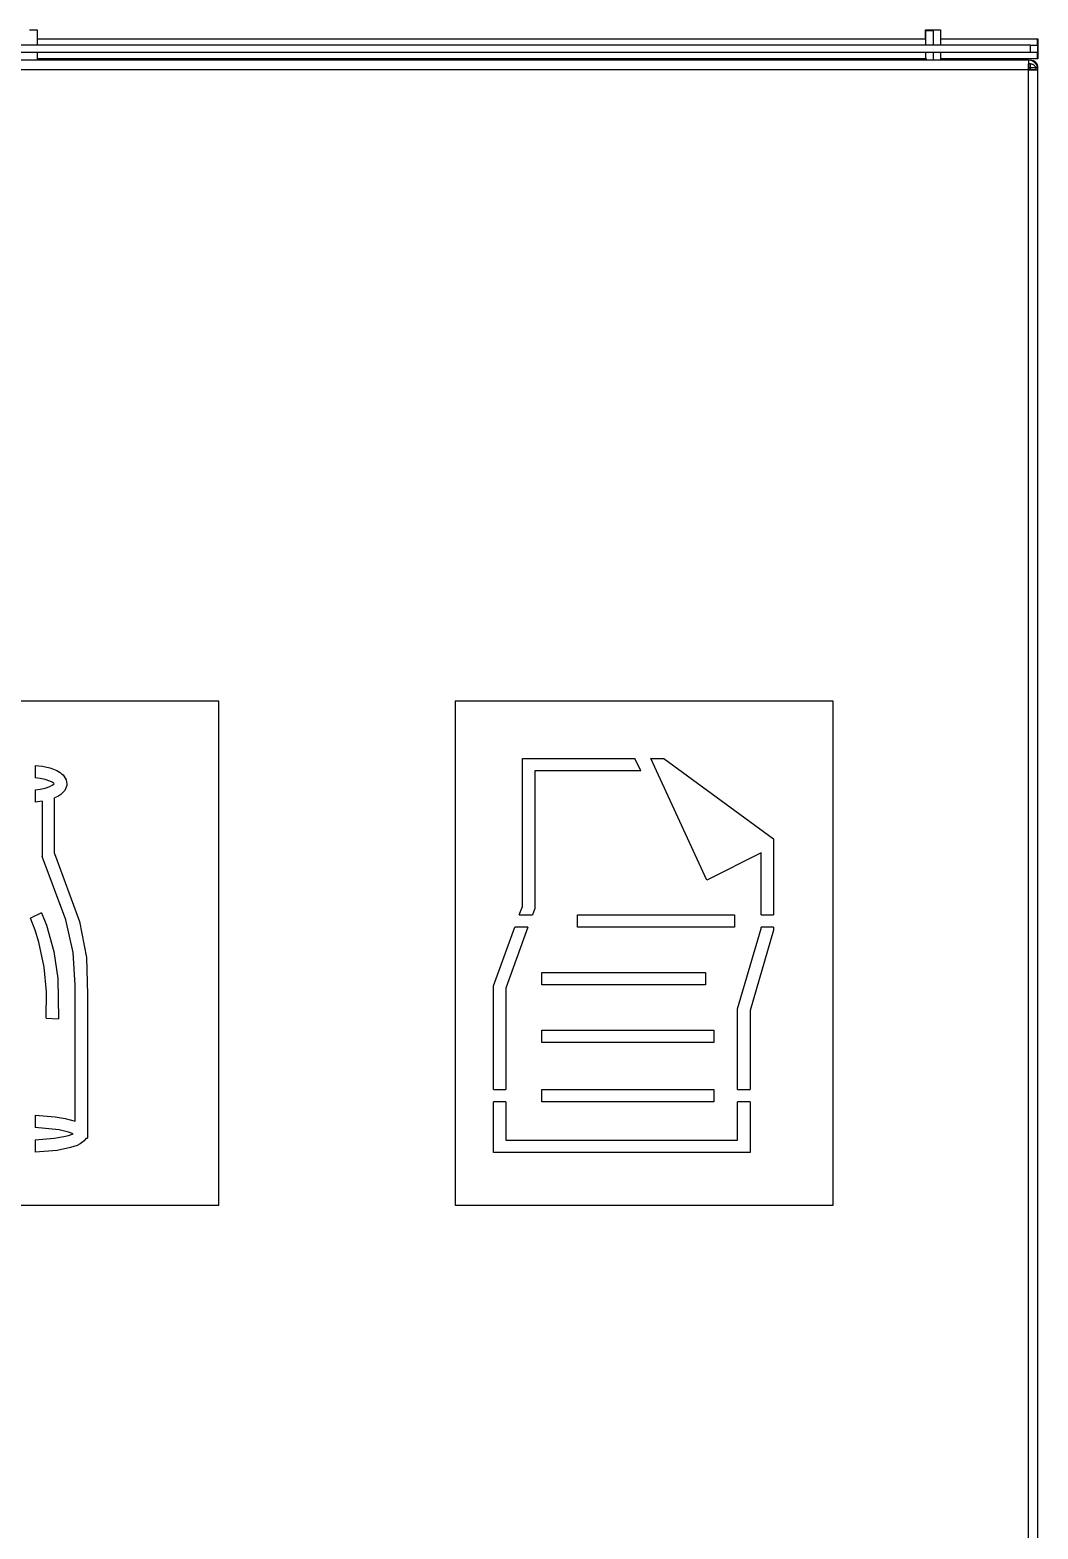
# Model space of a CAD drawing. Header units: millimetres. Extents: x 10366 to 13995, y 24552 to 29685.
# Drawn here: x 12822 to 13222, y 27684 to 28279 of the extents above; entities that cross this region are included whole.
import ezdxf

# ---------------------------------------------------------------- set-up
doc = ezdxf.new("R2010")
doc.units = ezdxf.units.MM
doc.header["$LTSCALE"] = 3
doc.layers.add('DomyÅ›lny', color=7, linetype='Continuous')

msp = doc.modelspace()

# ---------------------------------------------------------------- linework, layer by layer
at = {"layer": 'DomyÅ›lny'}
for p, q in [((12821.62, 28278.86), (12824.62, 28278.86)), ((13177.01, 28278.86), (13180.01, 28278.86)), ((13177.01, 28278.65), (13180.01, 28278.65)), ((13177.01, 28278.65), (13177.01, 28272.86)), ((13180.01, 28278.86), (13183.01, 28278.86)), ((13180.01, 28278.65), (13180.01, 28272.86)), ((13218.62, 28272.86), (12424.62, 28272.86)), ((12824.62, 28275.36), (13177.01, 28275.36)), ((13183.01, 28275.36), (13221.32, 28275.36)), ((13218.62, 28269.86), (13218.62, 28272.86)), ((13221.62, 28269.86), (13221.62, 28272.86)), ((13218.62, 28269.86), (12424.62, 28269.86)), ((13217.84, 28266.86), (12425.4, 28266.86)), ((12824.51, 28267.36), (13177.48, 28267.36)), ((13177, 28267.36), (12824.51, 28267.36)), ((13177.01, 28269.86), (13177.01, 28266.86)), ((13180.01, 28269.86), (13180.01, 28266.86)), ((13182.77, 28267.36), (13196.62, 28267.36)), ((13221.32, 28267.36), (13182.77, 28267.36)), ((13218.59, 28265.36), (13217.84, 28265.36)), ((13217.84, 28263.08), (12425.4, 28263.08)), ((13217.84, 28263.86), (13218.62, 28263.86)), ((13217.84, 27554.64), (13217.84, 28263.08)), ((13218.59, 28263.08), (13217.84, 28263.08)), ((13218.62, 28263.08), (13218.62, 28263.86)), ((13221.62, 27554.64), (13221.62, 28263.08)), ((12896.62, 28012.52), (12746.62, 28012.52)), ((12896.62, 27812.52), (12896.62, 28012.52)), ((12990.39, 28012.52), (12990.39, 27812.52)), ((13140.39, 28012.52), (12990.39, 28012.52)), ((13140.39, 27812.52), (13140.39, 28012.52)), ((12823.75, 27986.99), (12823.75, 27982.08)), ((12823.75, 27986.99), (12823.75, 27982.08)), ((13017.07, 27931.02), (13017.07, 27989.75)), ((13017.07, 27989.75), (13061.67, 27989.75)), ((13017.07, 27931.02), (13017.07, 27989.75)), ((13017.07, 27989.75), (13061.67, 27989.75)), ((13064.01, 27984.85), (13061.67, 27989.75)), ((13064.01, 27984.85), (13061.67, 27989.75)), ((13090.25, 27941.5), (13067.98, 27989.75)), ((13067.98, 27989.75), (13073.22, 27989.75)), ((13090.25, 27941.5), (13067.98, 27989.75)), ((13067.98, 27989.75), (13073.22, 27989.75)), ((13073.22, 27989.75), (13116.74, 27957.84)), ((13073.22, 27989.75), (13116.74, 27957.84)), ((13064.01, 27984.85), (13021.98, 27984.85)), ((13021.98, 27984.85), (13021.98, 27930.16)), ((13064.01, 27984.85), (13021.98, 27984.85)), ((13021.98, 27984.85), (13021.98, 27930.16)), ((12823.75, 27977.33), (12823.75, 27972.43)), ((12823.75, 27977.33), (12823.75, 27972.43)), ((12831.45, 27951.97), (12831.45, 27974.06)), ((12831.45, 27951.97), (12831.45, 27974.06)), ((12826.55, 27972.74), (12826.55, 27950.87)), ((12826.55, 27972.74), (12826.55, 27950.87)), ((13116.74, 27957.84), (13116.74, 27927.67)), ((13116.74, 27957.84), (13116.74, 27927.67)), ((13111.84, 27952.29), (13090.25, 27941.5)), ((13111.84, 27952.29), (13090.25, 27941.5)), ((13111.84, 27927.67), (13111.84, 27952.29)), ((13111.84, 27927.67), (13111.84, 27952.29)), ((12826.29, 27928.52), (12821.9, 27926.33)), ((12826.29, 27928.52), (12821.9, 27926.33)), ((13015.86, 27927.67), (13017.07, 27931.02)), ((13015.86, 27927.67), (13017.07, 27931.02)), ((13015.86, 27927.67), (13021.07, 27927.67)), ((13015.86, 27927.67), (13021.07, 27927.67)), ((13021.98, 27930.16), (13021.07, 27927.67)), ((13021.98, 27930.16), (13021.07, 27927.67)), ((13038.99, 27922.76), (13038.99, 27927.67)), ((13038.99, 27927.67), (13101.22, 27927.67)), ((13038.99, 27927.67), (13101.22, 27927.67)), ((13038.99, 27922.76), (13038.99, 27927.67)), ((13101.22, 27927.67), (13101.22, 27922.76)), ((13101.22, 27927.67), (13101.22, 27922.76)), ((13111.84, 27927.67), (13116.74, 27927.67)), ((13111.84, 27927.67), (13116.74, 27927.67)), ((13005.64, 27899.5), (13014.08, 27922.76)), ((13005.64, 27899.5), (13014.08, 27922.76)), ((13019.29, 27922.76), (13010.54, 27898.64)), ((13019.29, 27922.76), (13010.54, 27898.64)), ((13019.29, 27922.76), (13014.08, 27922.76)), ((13019.29, 27922.76), (13014.08, 27922.76)), ((13101.22, 27922.76), (13038.99, 27922.76)), ((13101.22, 27922.76), (13038.99, 27922.76)), ((13102.47, 27890.39), (13111.84, 27922.3)), ((13102.47, 27890.39), (13111.84, 27922.3)), ((13116.74, 27921.59), (13107.38, 27889.68)), ((13116.74, 27921.59), (13107.38, 27889.68)), ((13111.84, 27922.3), (13111.84, 27922.76)), ((13116.74, 27922.76), (13111.84, 27922.76)), ((13111.84, 27922.3), (13111.84, 27922.76)), ((13116.74, 27922.76), (13111.84, 27922.76)), ((13116.74, 27922.76), (13116.74, 27921.59)), ((13116.74, 27922.76), (13116.74, 27921.59)), ((13024.74, 27899.89), (13024.74, 27904.79)), ((13024.74, 27904.79), (13089.78, 27904.79)), ((13024.74, 27904.79), (13089.78, 27904.79)), ((13024.74, 27899.89), (13024.74, 27904.79)), ((13089.78, 27904.79), (13089.78, 27899.89)), ((13089.78, 27904.79), (13089.78, 27899.89)), ((13005.64, 27858.43), (13005.64, 27899.5)), ((13005.64, 27858.43), (13005.64, 27899.5)), ((13010.54, 27898.64), (13010.54, 27858.43)), ((13010.54, 27898.64), (13010.54, 27858.43)), ((13089.78, 27899.89), (13024.74, 27899.89)), ((13089.78, 27899.89), (13024.74, 27899.89)), ((13102.47, 27858.43), (13102.47, 27890.39)), ((13102.47, 27858.43), (13102.47, 27890.39)), ((12828.19, 27886.74), (12833.08, 27886.42)), ((12828.19, 27886.74), (12833.08, 27886.42)), ((13107.38, 27889.68), (13107.38, 27858.43)), ((13107.38, 27889.68), (13107.38, 27858.43)), ((13024.74, 27881.92), (13093.05, 27881.92)), ((13024.74, 27877.02), (13024.74, 27881.92)), ((13024.74, 27877.02), (13024.74, 27881.92)), ((13024.74, 27881.92), (13093.05, 27881.92)), ((13093.05, 27881.92), (13093.05, 27877.02)), ((13093.05, 27881.92), (13093.05, 27877.02)), ((13093.05, 27877.02), (13024.74, 27877.02)), ((13093.05, 27877.02), (13024.74, 27877.02)), ((13005.64, 27858.43), (13010.54, 27858.43)), ((13005.64, 27858.43), (13010.54, 27858.43)), ((13024.74, 27858.43), (13093.05, 27858.43)), ((13024.74, 27853.53), (13024.74, 27858.43)), ((13024.74, 27853.53), (13024.74, 27858.43)), ((13024.74, 27858.43), (13093.05, 27858.43)), ((13093.05, 27858.43), (13093.05, 27853.53)), ((13093.05, 27858.43), (13093.05, 27853.53)), ((13102.47, 27858.43), (13107.38, 27858.43)), ((13102.47, 27858.43), (13107.38, 27858.43)), ((13010.54, 27853.53), (13005.64, 27853.53)), ((13005.64, 27833.41), (13005.64, 27853.53)), ((13005.64, 27833.41), (13005.64, 27853.53)), ((13010.54, 27853.53), (13005.64, 27853.53)), ((13010.54, 27853.53), (13010.54, 27838.31)), ((13010.54, 27853.53), (13010.54, 27838.31)), ((13093.05, 27853.53), (13024.74, 27853.53)), ((13093.05, 27853.53), (13024.74, 27853.53)), ((13102.47, 27838.31), (13102.47, 27853.53)), ((13107.38, 27853.53), (13102.47, 27853.53)), ((13102.47, 27838.31), (13102.47, 27853.53)), ((13107.38, 27853.53), (13102.47, 27853.53)), ((13107.38, 27853.53), (13107.38, 27833.41)), ((13107.38, 27853.53), (13107.38, 27833.41)), ((12823.75, 27848.15), (12823.75, 27843.25)), ((12823.75, 27848.15), (12823.75, 27843.25)), ((12823.75, 27838.4), (12823.75, 27833.51)), ((12823.75, 27838.4), (12823.75, 27833.51)), ((12844.05, 27839.05), (12844.52, 27839.05)), ((12844.05, 27839.05), (12844.52, 27839.05)), ((13010.54, 27838.31), (13102.47, 27838.31)), ((13010.54, 27838.31), (13102.47, 27838.31)), ((13107.38, 27833.41), (13005.64, 27833.41)), ((13107.38, 27833.41), (13005.64, 27833.41)), ((12746.62, 27812.52), (12896.62, 27812.52)), ((12990.39, 27812.52), (13140.39, 27812.52))]:
    msp.add_line(p, q, dxfattribs=at)
for points in [[(12824.62, 28278.65, 0), (12824.62, 28278.85, 0), (12824.62, 28278.86, 0), (12824.62, 28278.86, 0), (12824.62, 28278.86, 0), (12824.62, 28278.86, 0), (12824.62, 28278.86, 0), (12824.62, 28278.86, 0), (12824.62, 28278.86, 0), (12824.62, 28278.86, 0), (12824.62, 28278.86, 0), (12824.62, 28278.86, 0), (12824.62, 28278.86, 0), (12824.62, 28278.86, 0), (12824.62, 28278.86, 0), (12824.62, 28278.86, 0), (12824.62, 28278.86, 0), (12824.62, 28278.86, 0), (12824.62, 28278.86, 0), (12824.62, 28278.85, 0), (12824.62, 28278.84, 0), (12824.62, 28278.79, 0), (12824.62, 28278.59, 0), (12824.62, 28276.56, 0), (12824.62, 28272.86, 0)], [(13177.01, 28275.12, 0), (13177.01, 28278.24, 0), (13177.01, 28278.83, 0), (13177.01, 28278.85, 0), (13177.01, 28278.86, 0), (13177.01, 28278.86, 0), (13177.01, 28278.86, 0), (13177.01, 28278.86, 0), (13177.01, 28278.86, 0), (13177.01, 28278.86, 0), (13177.01, 28278.86, 0), (13177.01, 28278.86, 0), (13177.01, 28278.86, 0), (13177.01, 28278.86, 0), (13177.01, 28278.86, 0), (13177.01, 28278.86, 0), (13177.01, 28278.86, 0), (13177.01, 28278.86, 0), (13177.01, 28278.86, 0), (13177.01, 28278.86, 0), (13177.01, 28278.86, 0), (13177.01, 28278.86, 0), (13177.01, 28278.86, 0), (13177.01, 28278.85, 0), (13177.01, 28278.82, 0), (13177.01, 28278.65, 0)], [(13180.01, 28278.65, 0), (13180.01, 28278.85, 0), (13180.01, 28278.86, 0), (13180.01, 28278.86, 0), (13180.01, 28278.86, 0), (13180.01, 28278.86, 0), (13180.01, 28278.86, 0), (13180.01, 28278.86, 0), (13180.01, 28278.86, 0), (13180.01, 28278.86, 0), (13180.01, 28278.86, 0), (13180.01, 28278.86, 0), (13180.01, 28278.86, 0), (13180.01, 28278.86, 0), (13180.01, 28278.86, 0), (13180.01, 28278.86, 0), (13180.01, 28278.86, 0), (13180.01, 28278.86, 0), (13180.01, 28278.86, 0), (13180.01, 28278.85, 0), (13180.01, 28278.84, 0), (13180.01, 28278.79, 0), (13180.01, 28278.59, 0), (13180.01, 28276.56, 0), (13180.01, 28272.86, 0)], [(13183.01, 28278.65, 0), (13183.01, 28278.85, 0), (13183.01, 28278.86, 0), (13183.01, 28278.86, 0), (13183.01, 28278.86, 0), (13183.01, 28278.86, 0), (13183.01, 28278.86, 0), (13183.01, 28278.86, 0), (13183.01, 28278.86, 0), (13183.01, 28278.86, 0), (13183.01, 28278.86, 0), (13183.01, 28278.86, 0), (13183.01, 28278.86, 0), (13183.01, 28278.86, 0), (13183.01, 28278.86, 0), (13183.01, 28278.86, 0), (13183.01, 28278.86, 0), (13183.01, 28278.86, 0), (13183.01, 28278.86, 0), (13183.01, 28278.85, 0), (13183.01, 28278.84, 0), (13183.01, 28278.79, 0), (13183.01, 28278.59, 0), (13183.01, 28276.56, 0), (13183.01, 28272.86, 0)], [(12824.62, 28275.36, 0), (12824.62, 28275.36, 0), (12824.62, 28275.36, 0), (12824.62, 28275.36, 0), (12824.62, 28275.36, 0), (12824.62, 28275.36, 0), (12824.62, 28275.36, 0), (12824.62, 28275.36, 0), (12824.62, 28275.36, 0), (12824.62, 28275.36, 0), (12824.62, 28275.36, 0), (12824.62, 28275.36, 0), (12824.62, 28275.36, 0), (12824.62, 28275.35, 0), (12824.62, 28275.34, 0), (12824.62, 28275.29, 0), (12824.62, 28275.09, 0), (12824.62, 28272.86, 0)], [(13218.62, 28272.86, 0), (13221.62, 28272.86, 0)], [(13221.32, 28275.36, 0), (13221.32, 28275.36, 0), (13221.32, 28275.36, 0), (13221.32, 28275.36, 0), (13221.32, 28275.36, 0), (13221.32, 28275.36, 0), (13221.32, 28275.36, 0), (13221.32, 28275.36, 0), (13221.32, 28275.36, 0), (13221.32, 28275.36, 0), (13221.32, 28275.36, 0), (13221.32, 28275.36, 0), (13221.32, 28275.36, 0), (13221.32, 28275.35, 0), (13221.32, 28275.34, 0), (13221.32, 28275.29, 0), (13221.32, 28275.09, 0), (13221.32, 28272.86, 0)], [(13221.32, 28275.36, 0), (13221.35, 28275.36, 0), (13221.39, 28275.35, 0), (13221.41, 28275.34, 0), (13221.44, 28275.33, 0), (13221.47, 28275.32, 0), (13221.5, 28275.3, 0), (13221.52, 28275.29, 0), (13221.54, 28275.27, 0), (13221.56, 28275.24, 0), (13221.58, 28275.22, 0), (13221.59, 28275.2, 0), (13221.6, 28275.17, 0), (13221.61, 28275.14, 0), (13221.62, 28275.12, 0), (13221.62, 28275.09, 0), (13221.62, 28275.06, 0)], [(12824.62, 28269.86, 0), (12824.62, 28266.86, 0)], [(12824.62, 28269.86, 0), (12824.62, 28268, 0), (12824.62, 28267.51, 0), (12824.62, 28267.4, 0), (12824.62, 28267.37, 0), (12824.62, 28267.36, 0), (12824.62, 28267.36, 0), (12824.62, 28267.36, 0), (12824.62, 28267.36, 0), (12824.62, 28267.36, 0), (12824.62, 28267.36, 0), (12824.62, 28267.36, 0), (12824.62, 28267.36, 0), (12824.62, 28267.36, 0), (12824.62, 28267.36, 0), (12824.62, 28267.36, 0), (12824.62, 28267.36, 0), (12824.62, 28267.36, 0), (12824.62, 28267.36, 0)], [(13180.01, 28269.86, 0), (13180.01, 28266.86, 0)], [(13183.01, 28269.86, 0), (13183.01, 28266.86, 0)], [(13217.84, 28266.86, 0), (13217.84, 28266.86, 0), (13217.84, 28266.86, 0), (13217.84, 28266.86, 0), (13217.84, 28266.86, 0), (13217.84, 28266.86, 0), (13217.84, 28266.86, 0), (13217.84, 28266.86, 0), (13217.84, 28266.86, 0), (13217.84, 28266.86, 0), (13217.84, 28266.86, 0), (13217.84, 28266.86, 0), (13217.84, 28266.86, 0), (13217.84, 28266.85, 0), (13217.84, 28266.83, 0), (13217.84, 28266.75, 0), (13217.84, 28266.39, 0), (13217.84, 28263.08, 0)], [(13217.84, 28263.08, 0), (13217.84, 28265.36, 0)], [(13220.87, 28263.08, 0), (13220.86, 28263.31, 0), (13220.83, 28263.53, 0), (13220.77, 28263.76, 0), (13220.69, 28263.97, 0), (13220.59, 28264.17, 0), (13220.48, 28264.36, 0), (13220.34, 28264.54, 0), (13220.19, 28264.71, 0), (13220.02, 28264.86, 0), (13219.84, 28264.99, 0), (13219.65, 28265.1, 0), (13219.45, 28265.19, 0), (13219.24, 28265.26, 0), (13219.03, 28265.32, 0), (13218.81, 28265.35, 0), (13218.59, 28265.36, 0)], [(13221.62, 28269.86, 0), (13221.62, 28269.86, 0), (13221.62, 28269.86, 0), (13221.62, 28269.86, 0), (13221.62, 28269.86, 0), (13221.62, 28269.86, 0), (13221.62, 28269.86, 0), (13221.62, 28269.86, 0), (13221.62, 28269.86, 0), (13221.62, 28269.86, 0), (13221.62, 28269.86, 0), (13221.62, 28269.86, 0), (13221.62, 28269.86, 0), (13221.6, 28269.86, 0), (13221.54, 28269.86, 0), (13221.25, 28269.86, 0), (13218.62, 28269.86, 0)], [(13218.62, 28263.86, 0), (13218.62, 28265.36, 0)], [(13221.32, 28269.86, 0), (13221.32, 28267.36, 0)], [(13221.62, 28267.66, 0), (13221.62, 28267.63, 0), (13221.62, 28267.6, 0), (13221.61, 28267.57, 0), (13221.6, 28267.55, 0), (13221.59, 28267.52, 0), (13221.58, 28267.5, 0), (13221.56, 28267.47, 0), (13221.54, 28267.45, 0), (13221.52, 28267.43, 0), (13221.5, 28267.41, 0), (13221.47, 28267.4, 0), (13221.44, 28267.38, 0), (13221.41, 28267.37, 0), (13221.39, 28267.36, 0), (13221.35, 28267.36, 0), (13221.32, 28267.36, 0)], [(13217.84, 28263.08, 0), (13221.62, 28263.08, 0)], [(13220.87, 28263.08, 0), (13220.87, 28263.08, 0), (13220.87, 28263.08, 0), (13220.87, 28263.08, 0), (13220.87, 28263.08, 0), (13220.87, 28263.08, 0), (13220.87, 28263.08, 0), (13220.87, 28263.08, 0), (13220.87, 28263.08, 0), (13220.87, 28263.08, 0), (13220.87, 28263.08, 0), (13220.87, 28263.08, 0), (13220.87, 28263.08, 0), (13220.87, 28263.08, 0), (13220.86, 28263.08, 0), (13220.81, 28263.08, 0), (13220.59, 28263.08, 0), (13218.59, 28263.08, 0)], [(13221.62, 28263.86, 0), (13221.62, 28263.86, 0), (13221.62, 28263.86, 0), (13221.62, 28263.86, 0), (13221.62, 28263.86, 0), (13221.62, 28263.86, 0), (13221.62, 28263.86, 0), (13221.62, 28263.86, 0), (13221.62, 28263.86, 0), (13221.62, 28263.86, 0), (13221.62, 28263.86, 0), (13221.62, 28263.86, 0), (13221.62, 28263.86, 0), (13221.62, 28263.86, 0), (13221.6, 28263.86, 0), (13221.54, 28263.86, 0), (13221.25, 28263.86, 0), (13218.62, 28263.86, 0)], [(12823.75, 27986.99, 0), (12826.71, 27986.66, 0), (12829.63, 27986, 0), (12831.05, 27985.53, 0), (12832.42, 27984.92, 0), (12833.71, 27984.16, 0), (12834.31, 27983.7, 0), (12834.86, 27983.19, 0), (12835.35, 27982.62, 0), (12835.77, 27981.98, 0), (12836.08, 27981.28, 0), (12836.28, 27980.53, 0), (12836.35, 27979.7, 0), (12836.31, 27979.07, 0), (12836.16, 27978.37, 0), (12835.9, 27977.7, 0), (12835.54, 27977.07, 0), (12835.1, 27976.49, 0), (12834.59, 27975.97, 0), (12834.02, 27975.49, 0), (12832.78, 27974.7, 0), (12831.45, 27974.06, 0)], [(12823.75, 27986.99, 0), (12826.71, 27986.66, 0), (12829.63, 27986, 0), (12831.05, 27985.53, 0), (12832.42, 27984.92, 0), (12833.71, 27984.16, 0), (12834.31, 27983.7, 0), (12834.86, 27983.19, 0), (12835.35, 27982.62, 0), (12835.77, 27981.98, 0), (12836.08, 27981.28, 0), (12836.28, 27980.53, 0), (12836.35, 27979.7, 0), (12836.31, 27979.07, 0), (12836.16, 27978.37, 0), (12835.9, 27977.7, 0), (12835.54, 27977.07, 0), (12835.1, 27976.49, 0), (12834.59, 27975.97, 0), (12834.02, 27975.49, 0), (12832.78, 27974.7, 0), (12831.45, 27974.06, 0)], [(12831.39, 27979.71, 0), (12831.22, 27979.89, 0), (12831.02, 27980.05, 0), (12830.6, 27980.32, 0), (12829.69, 27980.78, 0), (12827.76, 27981.43, 0), (12825.77, 27981.85, 0), (12823.75, 27982.08, 0)], [(12831.39, 27979.71, 0), (12831.22, 27979.89, 0), (12831.02, 27980.05, 0), (12830.6, 27980.32, 0), (12829.69, 27980.78, 0), (12827.76, 27981.43, 0), (12825.77, 27981.85, 0), (12823.75, 27982.08, 0)], [(12823.75, 27977.33, 0), (12825.76, 27977.57, 0), (12827.75, 27977.98, 0), (12829.67, 27978.63, 0), (12830.58, 27979.08, 0), (12831.01, 27979.36, 0), (12831.21, 27979.52, 0), (12831.3, 27979.61, 0), (12831.39, 27979.71, 0)], [(12823.75, 27977.33, 0), (12825.76, 27977.57, 0), (12827.75, 27977.98, 0), (12829.67, 27978.63, 0), (12830.58, 27979.08, 0), (12831.01, 27979.36, 0), (12831.21, 27979.52, 0), (12831.3, 27979.61, 0), (12831.39, 27979.71, 0)], [(12826.55, 27972.74, 0), (12823.75, 27972.43, 0)], [(12826.55, 27972.74, 0), (12823.75, 27972.43, 0)], [(12839.62, 27845.77, 0), (12839.62, 27899.83, 0), (12838.94, 27912.8, 0), (12836.03, 27925.76, 0), (12826.55, 27950.87, 0)], [(12839.62, 27845.77, 0), (12839.62, 27899.83, 0), (12838.94, 27912.8, 0), (12836.03, 27925.76, 0), (12826.55, 27950.87, 0)], [(12831.45, 27951.97, 0), (12841.34, 27925.04, 0), (12844.15, 27910.78, 0), (12844.52, 27896.12, 0), (12844.52, 27839.05, 0)], [(12831.45, 27951.97, 0), (12841.34, 27925.04, 0), (12844.15, 27910.78, 0), (12844.52, 27896.12, 0), (12844.52, 27839.05, 0)], [(12828.19, 27886.74, 0), (12828.3, 27897.1, 0), (12827.34, 27906.93, 0), (12825.27, 27916.78, 0), (12823.78, 27921.61, 0), (12821.9, 27926.33, 0)], [(12828.19, 27886.74, 0), (12828.3, 27897.1, 0), (12827.34, 27906.93, 0), (12825.27, 27916.78, 0), (12823.78, 27921.61, 0), (12821.9, 27926.33, 0)], [(12826.29, 27928.52, 0), (12828.32, 27923.56, 0), (12831.22, 27913.19, 0), (12832.86, 27902.46, 0), (12833.08, 27886.42, 0)], [(12826.29, 27928.52, 0), (12828.32, 27923.56, 0), (12831.22, 27913.19, 0), (12832.86, 27902.46, 0), (12833.08, 27886.42, 0)], [(12823.75, 27848.15, 0), (12831.77, 27847.55, 0), (12835.74, 27846.88, 0), (12839.62, 27845.77, 0)], [(12823.75, 27848.15, 0), (12831.77, 27847.55, 0), (12835.74, 27846.88, 0), (12839.62, 27845.77, 0)], [(12838.86, 27840.83, 0), (12837.06, 27841.49, 0), (12833.32, 27842.36, 0), (12823.75, 27843.25, 0)], [(12838.86, 27840.83, 0), (12837.06, 27841.49, 0), (12833.32, 27842.36, 0), (12823.75, 27843.25, 0)], [(12823.75, 27838.4, 0), (12831.4, 27839, 0), (12835.19, 27839.67, 0), (12837.05, 27840.16, 0), (12838.86, 27840.83, 0)], [(12823.75, 27838.4, 0), (12831.4, 27839, 0), (12835.19, 27839.67, 0), (12837.05, 27840.16, 0), (12838.86, 27840.83, 0)], [(12844.05, 27839.05, 0), (12843.68, 27838.49, 0), (12843.24, 27838, 0), (12842.74, 27837.55, 0), (12841.62, 27836.81, 0), (12840.41, 27836.2, 0), (12837.86, 27835.3, 0), (12832.55, 27834.21, 0), (12823.75, 27833.51, 0)], [(12844.05, 27839.05, 0), (12843.68, 27838.49, 0), (12843.24, 27838, 0), (12842.74, 27837.55, 0), (12841.62, 27836.81, 0), (12840.41, 27836.2, 0), (12837.86, 27835.3, 0), (12832.55, 27834.21, 0), (12823.75, 27833.51, 0)]]:
    msp.add_polyline3d(points, dxfattribs=at)
msp.add_polyline3d([(13221.62, 28271.36, 0), (13221.62, 28273.97, 0), (13221.62, 28274.8, 0), (13221.62, 28275, 0), (13221.62, 28275.04, 0), (13221.62, 28275.05, 0), (13221.62, 28275.06, 0), (13221.62, 28275.06, 0), (13221.62, 28275.06, 0), (13221.62, 28275.06, 0), (13221.62, 28275.06, 0), (13221.62, 28275.06, 0), (13221.62, 28275.06, 0), (13221.62, 28275.06, 0), (13221.62, 28275.06, 0), (13221.62, 28275.06, 0), (13221.62, 28275.06, 0), (13221.62, 28275.06, 0), (13221.62, 28275.06, 0), (13221.62, 28275.06, 0), (13221.62, 28275.06, 0), (13221.62, 28275.06, 0), (13221.62, 28275.06, 0), (13221.62, 28275.06, 0), (13221.62, 28275.06, 0), (13221.62, 28275.06, 0), (13221.62, 28275.05, 0), (13221.62, 28275.03, 0), (13221.62, 28274.95, 0), (13221.62, 28274.6, 0), (13221.62, 28268.22, 0), (13221.62, 28267.66, 0), (13221.62, 28267.66, 0), (13221.62, 28267.66, 0), (13221.62, 28267.66, 0), (13221.62, 28267.66, 0), (13221.62, 28267.66, 0), (13221.62, 28267.66, 0), (13221.62, 28267.66, 0), (13221.62, 28267.66, 0), (13221.62, 28267.66, 0), (13221.62, 28267.66, 0), (13221.62, 28267.66, 0), (13221.62, 28267.66, 0), (13221.62, 28267.66, 0), (13221.62, 28267.66, 0), (13221.62, 28267.66, 0), (13221.62, 28267.66, 0), (13221.62, 28267.66, 0), (13221.62, 28267.66, 0), (13221.62, 28267.66, 0), (13221.62, 28267.68, 0), (13221.62, 28267.77, 0), (13221.62, 28268.11, 0)], close=True, dxfattribs=at)
for centre, radius in [((13217.84, 28263.08), 3.78), ((13218.62, 28263.86), 3)]:
    msp.add_arc(centre, radius, 0, 90, dxfattribs=at)

doc.saveas('drawing.dxf')
